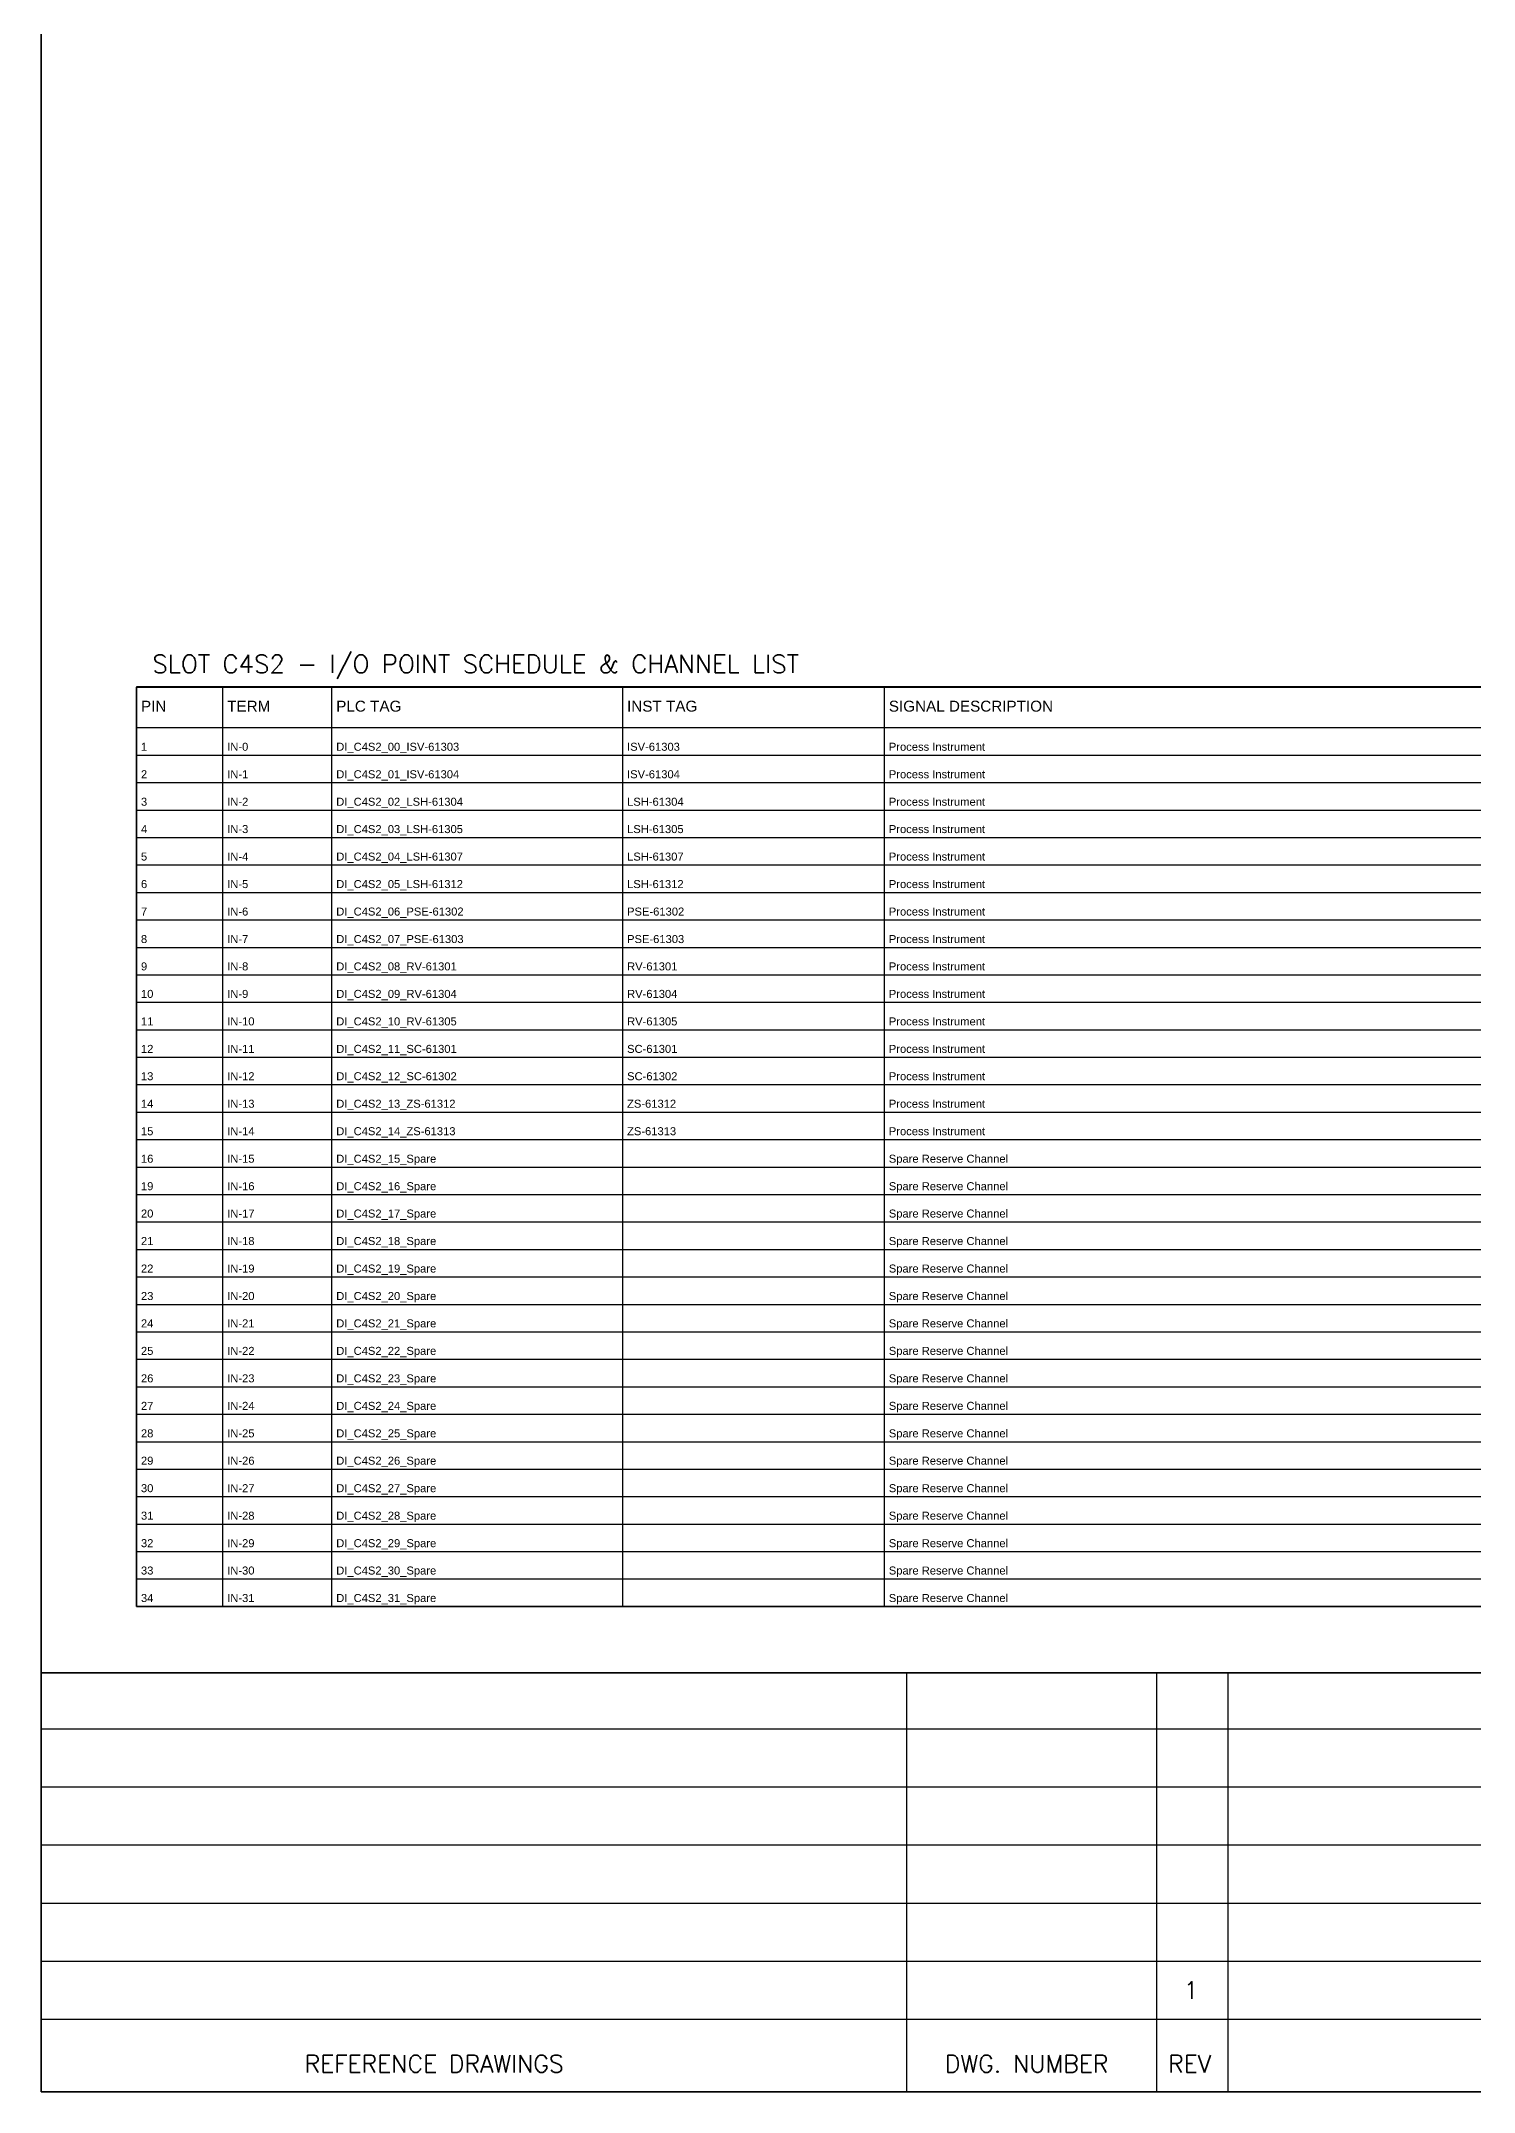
# Model space of a CAD drawing. Header units: millimetres. Extents: x 0 to 3893, y 0 to 2820.
# Drawn here: x 0 to 985, y 0 to 1410 of the extents above; entities that cross this region are included whole.
import ezdxf
from ezdxf.enums import TextEntityAlignment as Align

# ---------------------------------------------------------------- set-up
doc = ezdxf.new("R2010")
doc.units = ezdxf.units.MM
for name, color, linetype in [('GT_1', 9, 'Continuous'), ('HELPPOINT', 7, 'Continuous'), ('MEMBER', 7, 'Continuous')]:
    doc.layers.add(name, color=color, linetype=linetype)
doc.styles.add('ROMANS', font='romans.shx', dxfattribs={"width": 0.85, "height": 25})
doc.styles.get("Standard").update_dxf_attribs({"font": 'arial.ttf'})

msp = doc.modelspace()

# ---------------------------------------------------------------- linework, layer by layer
at = {"color": 7}
for p, q in [((125, 333.8), (125, 965.9)), ((200, 333.8), (200, 965.9)), ((400, 333.8), (400, 965.9)), ((580, 333.8), (580, 965.9)), ((65.7, 937.9), (1411.5, 937.9))]:
    msp.add_line(p, q, dxfattribs=at)
at = {"color": 8}
for p, q in [((65.7, 919), (1411.5, 919)), ((65.7, 900.1), (1411.5, 900.1)), ((65.7, 881.2), (1411.5, 881.2)), ((65.7, 862.4), (1411.5, 862.4)), ((65.7, 843.5), (1411.5, 843.5)), ((65.7, 824.6), (1411.5, 824.6)), ((65.7, 805.7), (1411.5, 805.7)), ((65.7, 786.8), (1411.5, 786.8)), ((65.7, 768), (1411.5, 768)), ((65.7, 749.1), (1411.5, 749.1)), ((65.7, 730.2), (1411.5, 730.2)), ((65.7, 711.3), (1411.5, 711.3)), ((65.7, 692.5), (1411.5, 692.5)), ((65.7, 673.6), (1411.5, 673.6)), ((65.7, 654.7), (1411.5, 654.7)), ((65.7, 635.8), (1411.5, 635.8)), ((65.7, 616.9), (1411.5, 616.9)), ((65.7, 598.1), (1411.5, 598.1)), ((65.7, 579.2), (1411.5, 579.2)), ((65.7, 560.3), (1411.5, 560.3)), ((65.7, 541.4), (1411.5, 541.4)), ((65.7, 522.6), (1411.5, 522.6)), ((65.7, 503.7), (1411.5, 503.7)), ((65.7, 484.8), (1411.5, 484.8)), ((65.7, 465.9), (1411.5, 465.9)), ((65.7, 447), (1411.5, 447)), ((65.7, 428.2), (1411.5, 428.2)), ((65.7, 409.3), (1411.5, 409.3)), ((65.7, 390.4), (1411.5, 390.4)), ((65.7, 371.5), (1411.5, 371.5)), ((65.7, 352.7), (1411.5, 352.7))]:
    msp.add_line(p, q, dxfattribs=at)
msp.add_lwpolyline([(65.6, 965.8), (1411.4, 965.8), (1411.4, 333.7), (65.6, 333.7)], close=True)
at = {"color": 7}
msp.add_lwpolyline([(65.7, 333.8), (1411.5, 333.8), (1411.5, 965.9), (65.7, 965.9), (65.7, 333.8)], dxfattribs=at)
at = {"layer": 'GT_1', "color": 4}
for p, q in [((595.4, 0), (595.4, 288.1)), ((767.3, 0), (767.3, 288.1)), ((816.4, 0), (816.4, 288.1)), ((1848.8, 249.3), (0, 249.3)), ((1848.8, 209.5), (0, 209.5)), ((1848.8, 169.6), (0, 169.6)), ((1848.8, 129.6), (0, 129.6)), ((1848.8, 89.7), (0, 89.7)), ((1848.7, 49.8), (0, 49.8))]:
    msp.add_line(p, q, dxfattribs=at)
at = {"layer": 'HELPPOINT', "color": 4, "lineweight": 35}
for p, q in [((0, 0), (0, 2704.2)), ((0, 0), (0, 2704.2)), ((3893.3, 0), (0, 0)), ((3893.3, 0), (0, 0))]:
    msp.add_line(p, q, dxfattribs=at)
at = {"layer": 'MEMBER', "color": 4, "lineweight": 35}
msp.add_line((0, 288.1), (3893.3, 288.1), dxfattribs=at)
msp.add_line((0, 288.1), (3893.3, 288.1), dxfattribs=at)

# ---------------------------------------------------------------- texts
at = {"color": 3}
for s, p in [('PIN', (68.7, 948.9)), ('TERM', (128, 948.9)), ('PLC TAG', (203, 948.9)), ('INST TAG', (403, 948.9)), ('SIGNAL DESCRIPTION', (583, 948.9))]:
    msp.add_text(s, height=7.5, dxfattribs=at).set_placement(p)
at = {"color": 7}
for s, p in [('1', (68.7, 922)), ('IN-0', (128, 922)), ('DI_C4S2_00_ISV-61303', (203, 922)), ('ISV-61303', (403, 922)), ('Process Instrument', (583, 922)), ('2', (68.7, 903.1)), ('IN-1', (128, 903.1)), ('DI_C4S2_01_ISV-61304', (203, 903.1)), ('ISV-61304', (403, 903.1)), ('Process Instrument', (583, 903.1)), ('3', (68.7, 884.2)), ('IN-2', (128, 884.2)), ('DI_C4S2_02_LSH-61304', (203, 884.2)), ('LSH-61304', (403, 884.2)), ('Process Instrument', (583, 884.2)), ('4', (68.7, 865.4)), ('IN-3', (128, 865.4)), ('DI_C4S2_03_LSH-61305', (203, 865.4)), ('LSH-61305', (403, 865.4)), ('Process Instrument', (583, 865.4)), ('5', (68.7, 846.5)), ('IN-4', (128, 846.5)), ('DI_C4S2_04_LSH-61307', (203, 846.5)), ('LSH-61307', (403, 846.5)), ('Process Instrument', (583, 846.5)), ('6', (68.7, 827.6)), ('IN-5', (128, 827.6)), ('DI_C4S2_05_LSH-61312', (203, 827.6)), ('LSH-61312', (403, 827.6)), ('Process Instrument', (583, 827.6)), ('7', (68.7, 808.7)), ('IN-6', (128, 808.7)), ('DI_C4S2_06_PSE-61302', (203, 808.7)), ('PSE-61302', (403, 808.7)), ('Process Instrument', (583, 808.7)), ('8', (68.7, 789.8)), ('IN-7', (128, 789.8)), ('DI_C4S2_07_PSE-61303', (203, 789.8)), ('PSE-61303', (403, 789.8)), ('Process Instrument', (583, 789.8)), ('9', (68.7, 771)), ('IN-8', (128, 771)), ('DI_C4S2_08_RV-61301', (203, 771)), ('RV-61301', (403, 771)), ('Process Instrument', (583, 771)), ('10', (68.7, 752.1)), ('IN-9', (128, 752.1)), ('DI_C4S2_09_RV-61304', (203, 752.1)), ('RV-61304', (403, 752.1)), ('Process Instrument', (583, 752.1)), ('11', (68.7, 733.2)), ('IN-10', (128, 733.2)), ('DI_C4S2_10_RV-61305', (203, 733.2)), ('RV-61305', (403, 733.2)), ('Process Instrument', (583, 733.2)), ('12', (68.7, 714.3)), ('IN-11', (128, 714.3)), ('DI_C4S2_11_SC-61301', (203, 714.3)), ('SC-61301', (403, 714.3)), ('Process Instrument', (583, 714.3)), ('13', (68.7, 695.5)), ('IN-12', (128, 695.5)), ('DI_C4S2_12_SC-61302', (203, 695.5)), ('SC-61302', (403, 695.5)), ('Process Instrument', (583, 695.5)), ('14', (68.7, 676.6)), ('IN-13', (128, 676.6)), ('DI_C4S2_13_ZS-61312', (203, 676.6)), ('ZS-61312', (403, 676.6)), ('Process Instrument', (583, 676.6)), ('15', (68.7, 657.7)), ('IN-14', (128, 657.7)), ('DI_C4S2_14_ZS-61313', (203, 657.7)), ('ZS-61313', (403, 657.7)), ('Process Instrument', (583, 657.7)), ('16', (68.7, 638.8)), ('IN-15', (128, 638.8)), ('DI_C4S2_15_Spare', (203, 638.8)), ('Spare Reserve Channel', (583, 638.8)), ('19', (68.7, 619.9)), ('IN-16', (128, 619.9)), ('DI_C4S2_16_Spare', (203, 619.9)), ('Spare Reserve Channel', (583, 619.9)), ('20', (68.7, 601.1)), ('IN-17', (128, 601.1)), ('DI_C4S2_17_Spare', (203, 601.1)), ('Spare Reserve Channel', (583, 601.1)), ('21', (68.7, 582.2)), ('IN-18', (128, 582.2)), ('DI_C4S2_18_Spare', (203, 582.2)), ('Spare Reserve Channel', (583, 582.2)), ('22', (68.7, 563.3)), ('IN-19', (128, 563.3)), ('DI_C4S2_19_Spare', (203, 563.3)), ('Spare Reserve Channel', (583, 563.3)), ('23', (68.7, 544.4)), ('IN-20', (128, 544.4)), ('DI_C4S2_20_Spare', (203, 544.4)), ('Spare Reserve Channel', (583, 544.4)), ('24', (68.7, 525.6)), ('IN-21', (128, 525.6)), ('DI_C4S2_21_Spare', (203, 525.6)), ('Spare Reserve Channel', (583, 525.6)), ('25', (68.7, 506.7)), ('IN-22', (128, 506.7)), ('DI_C4S2_22_Spare', (203, 506.7)), ('Spare Reserve Channel', (583, 506.7)), ('Spare Reserve Channel', (583, 487.8)), ('26', (68.7, 487.8)), ('IN-23', (128, 487.8)), ('DI_C4S2_23_Spare', (203, 487.8)), ('27', (68.7, 468.9)), ('IN-24', (128, 468.9)), ('DI_C4S2_24_Spare', (203, 468.9)), ('Spare Reserve Channel', (583, 468.9)), ('28', (68.7, 450)), ('IN-25', (128, 450)), ('DI_C4S2_25_Spare', (203, 450)), ('Spare Reserve Channel', (583, 450)), ('29', (68.7, 431.2)), ('IN-26', (128, 431.2)), ('DI_C4S2_26_Spare', (203, 431.2)), ('Spare Reserve Channel', (583, 431.2)), ('30', (68.7, 412.3)), ('IN-27', (128, 412.3)), ('DI_C4S2_27_Spare', (203, 412.3)), ('Spare Reserve Channel', (583, 412.3)), ('31', (68.7, 393.4)), ('IN-28', (128, 393.4)), ('DI_C4S2_28_Spare', (203, 393.4)), ('Spare Reserve Channel', (583, 393.4)), ('32', (68.7, 374.5)), ('IN-29', (128, 374.5)), ('DI_C4S2_29_Spare', (203, 374.5)), ('Spare Reserve Channel', (583, 374.5)), ('33', (68.7, 355.7)), ('IN-30', (128, 355.7)), ('DI_C4S2_30_Spare', (203, 355.7)), ('Spare Reserve Channel', (583, 355.7)), ('34', (68.7, 336.8)), ('IN-31', (128, 336.8)), ('DI_C4S2_31_Spare', (203, 336.8)), ('Spare Reserve Channel', (583, 336.8))]:
    msp.add_text(s, height=5.5, dxfattribs=at).set_placement(p)
at = {"layer": 'MEMBER', "color": 4, "ltscale": 0.8, "style": 'ROMANS'}
for s, height, p in [('SLOT C4S2 - I/O POINT SCHEDULE & CHANNEL LIST', 12.35, (76.6, 975.5)), ('REFERENCE DRAWINGS', 11.875, (181.3, 13.4)), ('DWG. NUMBER', 11.875, (621.6, 13.4)), ('REV', 11.88, (775.1, 13.4))]:
    msp.add_text(s, height=height, dxfattribs=at).set_placement(p)
msp.add_text('1', height=11.9, dxfattribs=at).set_placement((790.9, 69.9), align=Align.MIDDLE_CENTER)

doc.saveas('drawing.dxf')
